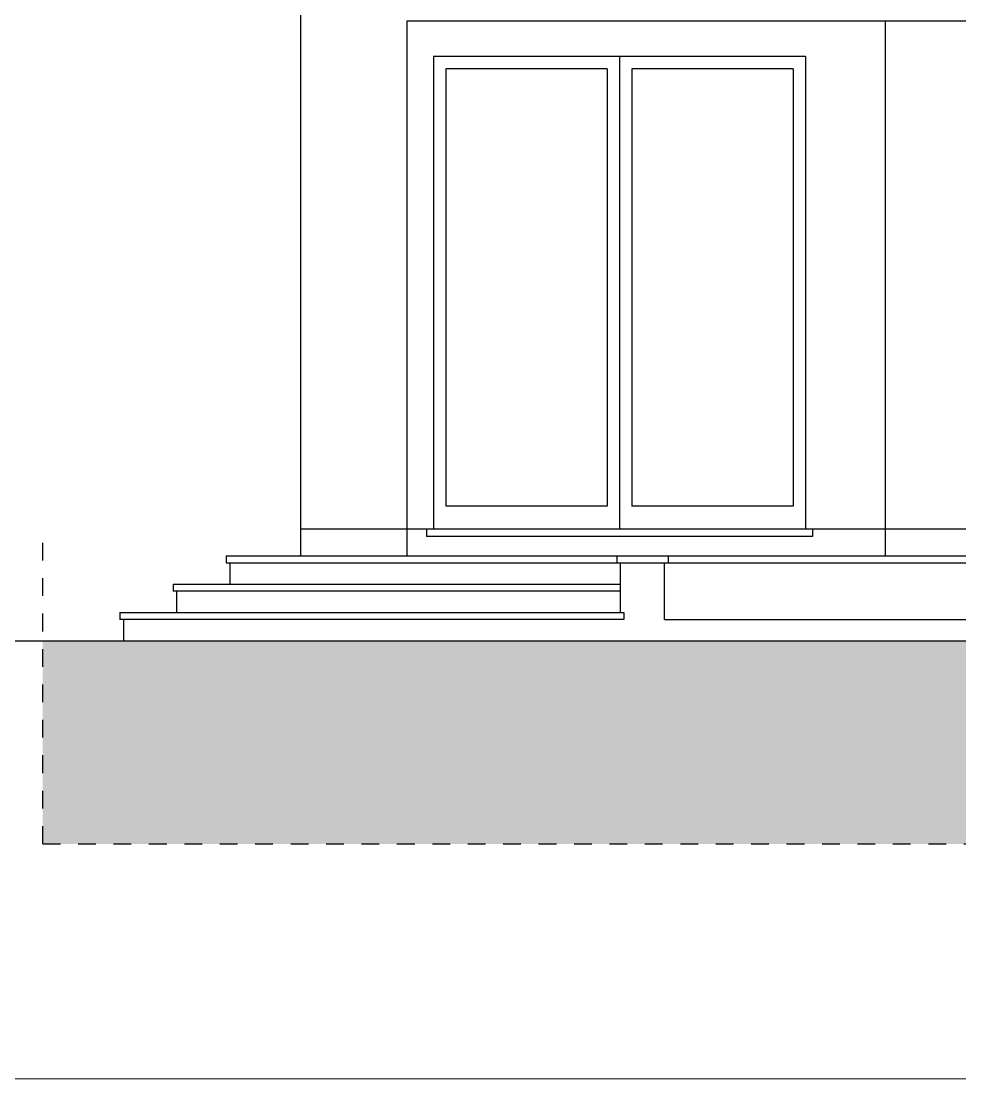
# Model space of a CAD drawing. Header units: millimetres. Extents: x 2002 to 2114, y 811 to 859.
# Drawn here: x 2025.91 to 2031.2, y 811.09 to 817.07 of the extents above; entities that cross this region are included whole.
import ezdxf

# ---------------------------------------------------------------- set-up
doc = ezdxf.new("R2010")
doc.units = ezdxf.units.MM
doc.header["$LTSCALE"] = 0.04
doc.linetypes.add('JIS_02_1.2', pattern=[2.5, 1.25, -1.25])
for name, color, linetype in [('0-2', 1, 'Continuous'), ('02', 1, 'Continuous'), ('ASSI-PIL', 6, 'Continuous')]:
    doc.layers.add(name, color=color, linetype=linetype)
doc.layers.add('0_Num_Penna__10', color=1, linetype='Continuous', lineweight=13)

msp = doc.modelspace()

# ---------------------------------------------------------------- hatches: boundary and pattern name
at = {"layer": '0_Num_Penna__10'}
h = msp.add_hatch(dxfattribs=at)
h.set_pattern_fill('EARTH', color=256, scale=0.04, angle=45, style=0)
h.set_pattern_definition([(45, (609.59275, -129.24758), (4e-17, 0.359210245), [0.254, -0.254]), (45, (609.5254, -129.18023), (4e-17, 0.359210245), [0.254, -0.254]), (45, (609.45805, -129.11288), (4e-17, 0.359210245), [0.254, -0.254]), (135, (609.45805, -129.06797), (-0.359210245, 0), [0.254, -0.254]), (135, (609.5254, -129.00062), (-0.359210245, 0), [0.254, -0.254]), (135, (609.59275, -128.93327), (-0.359210245, 0), [0.254, -0.254])])
h.paths.add_polyline_path([(2048.9795, 812.4206), (2048.9795, 813.5669), (2026.0268, 813.5669), (2026.0268, 812.4206)])

# ---------------------------------------------------------------- linework, layer by layer
msp.add_line((2025.2646, 813.5669), (2049.1799, 813.5669))
at = {"layer": '0-2'}
for p, q in [((2027.4831, 818.4369), (2027.4831, 817.0669)), ((2027.4831, 817.0669), (2027.4831, 814.0469)), ((2034.0031, 817.0669), (2028.0831, 817.0669)), ((2028.0831, 817.0669), (2028.0831, 814.0469)), ((2028.2331, 816.8669), (2028.2331, 814.1969)), ((2030.3331, 816.8669), (2028.2331, 816.8669)), ((2029.2831, 816.8669), (2029.2831, 814.1969)), ((2030.3331, 816.8669), (2030.3331, 814.1969)), ((2028.3031, 816.7969), (2028.3031, 814.3269)), ((2029.2131, 816.7969), (2028.3031, 816.7969)), ((2029.2131, 816.7969), (2029.2131, 814.3269)), ((2029.3531, 816.7969), (2029.3531, 814.3269)), ((2030.2631, 816.7969), (2029.3531, 816.7969)), ((2030.2631, 816.7969), (2030.2631, 814.3269)), ((2029.2131, 814.3269), (2028.3031, 814.3269)), ((2030.2631, 814.3269), (2029.3531, 814.3269)), ((2034.6531, 814.1969), (2027.4831, 814.1969)), ((2030.3731, 814.1969), (2028.1931, 814.1969)), ((2028.1931, 814.1969), (2028.1931, 814.1569)), ((2030.3731, 814.1569), (2028.1931, 814.1569)), ((2030.3731, 814.1969), (2030.3731, 814.1569)), ((2029.2881, 814.0469), (2032.5981, 814.0469)), ((2029.2881, 814.0069), (2029.5381, 814.0069))]:
    msp.add_line(p, q, dxfattribs=at)
at = {"layer": '02'}
for p, q in [((2030.7831, 817.0669), (2030.7831, 814.0469)), ((2027.0631, 814.0469), (2036.5931, 814.0469)), ((2027.0631, 814.0469), (2027.0631, 814.0069)), ((2029.2681, 814.0469), (2029.2681, 814.0069)), ((2029.5581, 814.0469), (2029.5581, 814.0069)), ((2027.0631, 814.0069), (2036.5931, 814.0069)), ((2027.0831, 814.0069), (2027.0831, 813.8869)), ((2029.2881, 813.7269), (2029.2881, 814.0069)), ((2029.5381, 813.6869), (2029.5381, 814.0069)), ((2026.7631, 813.8869), (2029.2881, 813.8869)), ((2026.7631, 813.8869), (2026.7631, 813.8469)), ((2029.2881, 813.8469), (2026.7631, 813.8469)), ((2026.7831, 813.8469), (2026.7831, 813.7269)), ((2026.4631, 813.7269), (2029.3081, 813.7269)), ((2026.4631, 813.7269), (2026.4631, 813.6869)), ((2029.3081, 813.7269), (2029.3081, 813.6869)), ((2029.3081, 813.6869), (2026.4631, 813.6869)), ((2026.4831, 813.6869), (2026.4831, 813.5669)), ((2029.5381, 813.6869), (2032.3481, 813.6869))]:
    msp.add_line(p, q, dxfattribs=at)
at = {"layer": '0_Num_Penna__10'}
msp.add_line((2114.0365, 811.0934), (2002.034, 811.0934), dxfattribs=at)
at = {"layer": 'ASSI-PIL', "linetype": 'JIS_02_1.2'}
for q in [(2026.0268, 814.1806), (2048.9795, 812.4206)]:
    msp.add_line((2026.0268, 812.4206), q, dxfattribs=at)

doc.saveas('drawing.dxf')
